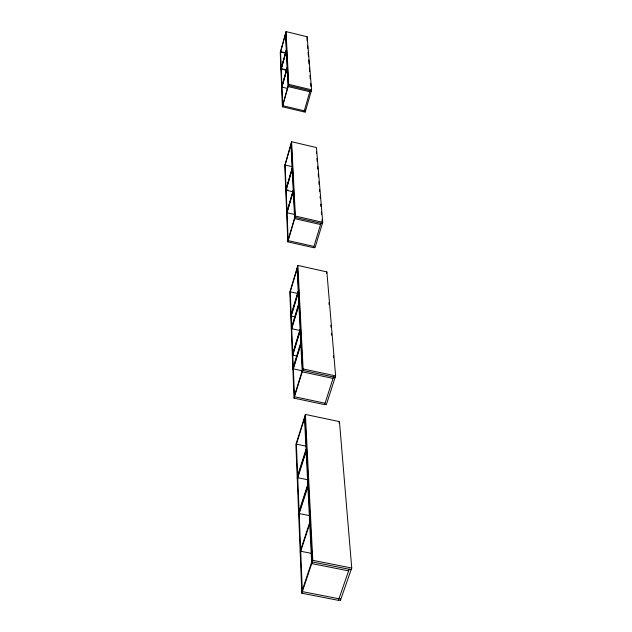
<?xml version="1.0" encoding="UTF-8"?>
<svg xmlns="http://www.w3.org/2000/svg" width="632" height="632" viewBox="0 0 632 632"><rect width="100%" height="100%" fill="white"/><g stroke="black" fill="none" stroke-linecap="round" stroke-linejoin="round"><path stroke-width="0.95" d="M304.039 111.738L305.209 112.014L311.608 89.839L307.152 36.751L286.043 31.6L280.26 52.598L282.417 106.784L304.008 111.904L310.115 90.653M285.498 34.049L280.553 51.966L286.249 53.349M281.216 68.24L286.28 49.952M280.94 69.694L286.596 49.296M286.32 50.75L281.248 69.062L286.825 70.405M281.943 86.229L287.149 67.529M281.659 87.73L287.473 66.881M287.197 68.382L281.975 87.098L287.71 88.472M282.709 105.236L288.073 86.11M282.417 106.784L288.713 84.356L286.043 31.6M307.152 36.751L307.097 40.677M313.606 247.46L315.005 247.768L322.723 222.322L316.45 147.548L291.613 141.726L284.771 165.647L287.805 241.858L313.575 247.665L320.938 223.27M290.965 144.61L285.127 165.031L292.624 166.769M286.091 189.039L292.126 168.112M285.775 190.809L292.505 167.464M292.189 169.242L286.138 190.192L292.656 191.694M286.999 211.523L293.216 190.137M286.667 213.355L293.611 189.497M293.28 191.33L287.047 212.747L294.717 214.501M288.153 239.955L294.599 217.985M287.805 241.858L295.373 216.089L291.613 141.726M324.666 404.369L326.325 404.717L335.616 375.914L326.886 271.926L297.87 265.432L289.819 292.363L294.038 398.152L324.627 404.63L333.491 376.988M297.111 268.813L290.246 291.802L297.791 293.469M291.162 314.515L298.217 291.099M290.791 316.624L298.66 290.507M298.288 292.624L291.226 316.071L294.97 316.893M291.668 327.115L298.825 303.463M291.297 329.264L299.284 302.878M298.904 305.035L291.731 328.719L300.287 330.583M292.735 353.414L300.105 329.272M292.347 355.634L300.571 328.703M300.184 330.931L292.798 355.105L297.53 356.124M293.288 367.129L300.769 342.742M292.893 369.388L301.251 342.188M300.856 344.456L293.359 368.875L301.985 370.731M326.483 273.245L326.886 271.926M294.441 395.806L302.167 370.905M294.038 398.152L303.107 368.938L297.87 265.432M304.94 415.935L312.24 561.951L351.179 569.645L351.74 568.034L339.455 421.615L305.406 414.442L295.895 444.596L301.82 593.219L338.412 600.337L349.18 569.258M304.513 418.416L296.4 444.154L305.825 446.113M297.664 475.556L306.046 449.305M297.23 478.132L306.583 448.846M306.149 451.43L297.751 477.729L308.155 479.854M299.102 511.241L307.784 484.412M298.66 513.919L308.345 483.993M307.895 486.687L299.197 513.555L309.648 515.657M338.965 423.092L339.455 421.615M300.674 550.014L309.672 522.585M300.184 552.194L300.698 550.63M309.704 523.193L310.225 521.605M309.735 523.802L300.721 551.254L311.236 553.34M302.301 590.296L311.639 562.267M301.82 593.219L312.785 560.331L305.406 414.442M338.46 600.013L340.435 600.4L351.108 569.685L349.109 569.29M338.957 598.757L302.349 591.623L296.353 443.135M312.785 560.331L351.74 568.034M348.627 570.87L311.702 563.578L304.466 417.42M325.077 403.224L294.48 396.738L290.214 291.06M303.107 368.938L335.616 375.914M335.158 377.344L302.657 370.376L297.475 266.759M333.427 377.043L335.094 377.399M333.032 378.418L302.215 371.813L297.079 268.087M313.946 246.425L288.176 240.602L285.103 164.486M320.558 224.534L294.63 218.625L290.941 144.08M295.373 216.089L322.723 222.322M322.344 223.586L295.002 217.361L291.281 142.903M320.89 223.333L322.296 223.657L322.02 219.699M286.114 189.616L287.979 190.042M304.324 110.821L282.725 105.694L280.537 51.571L284.337 52.496M288.713 84.356L311.608 89.839M311.292 90.937L288.405 85.454L285.759 32.635M310.075 90.724L311.252 91.008M309.798 91.751L288.097 86.56L285.474 33.662M281.232 68.651L286.81 69.994M307.5 45.512L307.745 48.411M308.068 52.274L308.392 56.145M308.708 60.008L309.032 63.871M309.356 67.743L309.617 71.424M309.996 75.469L310.233 78.795M310.644 83.203L310.857 86.315M316.348 151.633L316.506 153.584M316.916 158.442L317.153 161.358M317.564 166.224L317.801 169.139M318.212 173.998L318.457 176.913M318.86 181.779L319.105 184.694M319.508 189.553L319.666 191.504M320.076 196.362L320.234 198.306M320.724 204.144L320.866 206.482M321.372 211.918L321.514 214.248M328.932 302.704L329.098 304.671M330.82 325.298L330.978 327.257M331.468 333.151L331.634 335.118M333.356 355.737L333.514 357.704M305.066 110.087L305.209 112.014M340.3 598.433L340.435 600.4"/></g></svg>
